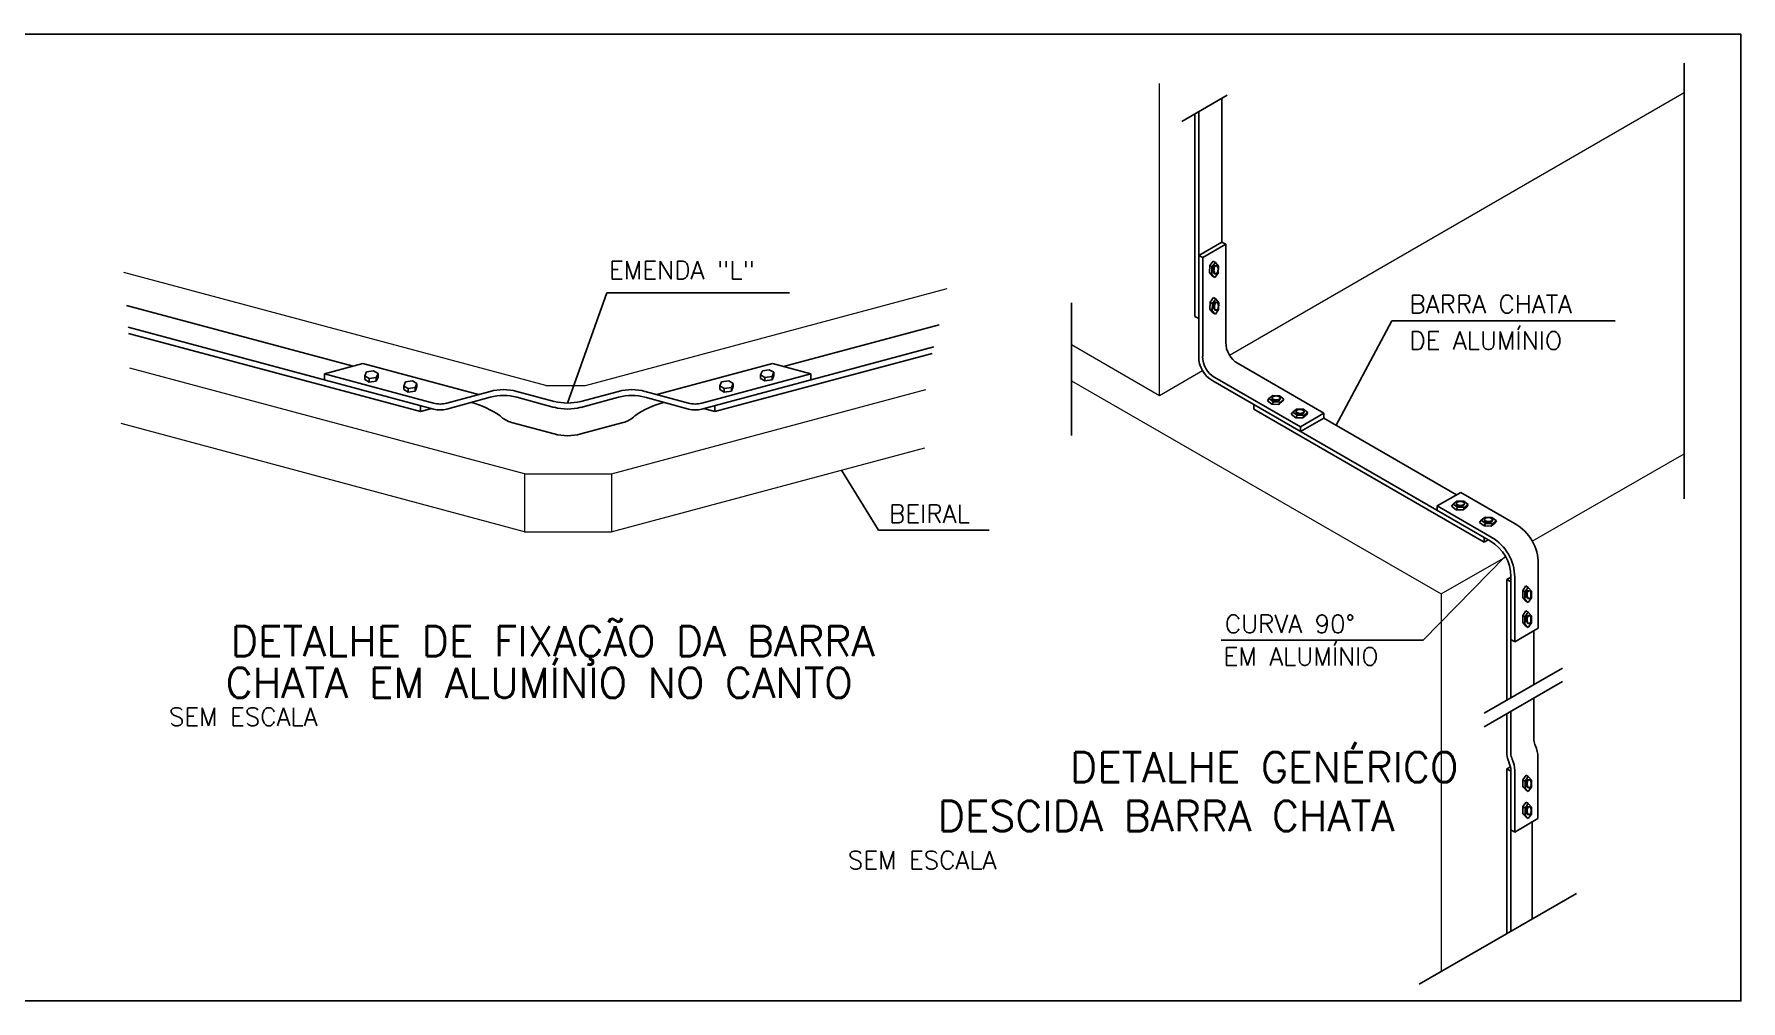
# Model space of a CAD drawing. Extents: x 0 to 11638, y -6007 to 0.
# Drawn here: x 11609.14 to 11619.76, y -5599.98 to -5593.95 of the extents above; entities that cross this region are included whole.
import ezdxf
from ezdxf.enums import TextEntityAlignment as Align

# ---------------------------------------------------------------- set-up
doc = ezdxf.new("R2010")
doc.units = 0
doc.linetypes.add('CONTINUO', pattern=[0])
doc.layers.add('ARQ - Alvenaria Média-Baixa', color=252, linetype='CONTINUOUS', lineweight=20)
for name, color, linetype in [('ELE-BARRA CHATA ALUMÍNIO', 140, 'CONTINUOUS'), ('ELE-FIAÇÃO1', 7, 'CONTINUOUS'), ('ELE-LINHA FINA', 9, 'CONTINUOUS'), ('ELE-TEXTOS', 7, 'CONTINUOUS')]:
    doc.layers.add(name, color=color, linetype=linetype)
doc.styles.add('ROMANS', font='romans.shx', dxfattribs={"height": 0.3})

msp = doc.modelspace()

# ---------------------------------------------------------------- linework, layer by layer
at = {"layer": 'ARQ - Alvenaria Média-Baixa'}
for p, q in [((11616.145, -5596.205), (11616.145, -5594.263)), ((11616.579, -5595.954), (11619.411, -5594.319)), ((11612.323, -5596.144), (11609.695, -5595.44)), ((11612.323, -5596.144), (11609.695, -5595.44)), ((11612.569, -5596.144), (11614.821, -5595.54)), ((11612.569, -5596.144), (11614.821, -5595.54)), ((11615.597, -5595.889), (11616.145, -5596.205)), ((11612.189, -5596.694), (11609.732, -5596.035)), ((11615.597, -5596.114), (11617.898, -5597.442)), ((11616.145, -5596.205), (11616.412, -5596.051)), ((11612.323, -5596.144), (11612.569, -5596.144)), ((11612.323, -5596.144), (11612.569, -5596.144)), ((11612.732, -5596.694), (11614.689, -5596.169)), ((11612.189, -5597.054), (11609.677, -5596.381)), ((11612.73, -5597.054), (11614.682, -5596.531)), ((11618.466, -5597.114), (11619.411, -5596.569)), ((11612.189, -5596.694), (11612.189, -5597.054)), ((11612.189, -5596.694), (11612.732, -5596.694)), ((11612.732, -5596.694), (11612.732, -5597.054)), ((11612.189, -5597.054), (11612.732, -5597.054)), ((11617.898, -5597.442), (11618.3, -5597.21)), ((11617.898, -5597.442), (11617.898, -5599.795))]:
    msp.add_line(p, q, dxfattribs=at)
at = {"layer": 'ELE-BARRA CHATA ALUMÍNIO'}
for p, q in [((11616.388, -5595.962), (11616.388, -5594.438)), ((11616.533, -5595.25), (11616.533, -5594.354)), ((11616.364, -5595.713), (11616.364, -5594.452)), ((11616.388, -5595.333), (11616.533, -5595.25)), ((11616.413, -5595.347), (11616.557, -5595.264)), ((11616.533, -5595.25), (11616.557, -5595.264)), ((11616.557, -5595.875), (11616.557, -5595.264)), ((11616.388, -5595.333), (11616.413, -5595.347)), ((11616.413, -5595.962), (11616.413, -5595.347)), ((11616.478, -5595.368), (11616.457, -5595.397)), ((11616.492, -5595.377), (11616.471, -5595.405)), ((11616.478, -5595.368), (11616.492, -5595.377)), ((11616.492, -5595.377), (11616.511, -5595.401)), ((11616.457, -5595.397), (11616.456, -5595.44)), ((11616.475, -5595.463), (11616.456, -5595.44)), ((11616.456, -5595.44), (11616.47, -5595.449)), ((11616.457, -5595.397), (11616.471, -5595.405)), ((11616.471, -5595.405), (11616.47, -5595.449)), ((11616.489, -5595.471), (11616.47, -5595.449)), ((11616.475, -5595.463), (11616.489, -5595.471)), ((11616.489, -5595.471), (11616.51, -5595.444)), ((11616.511, -5595.401), (11616.51, -5595.444)), ((11616.481, -5595.596), (11616.46, -5595.624)), ((11616.495, -5595.604), (11616.474, -5595.633)), ((11616.481, -5595.596), (11616.495, -5595.604)), ((11616.495, -5595.604), (11616.514, -5595.629)), ((11611.122, -5596.023), (11609.711, -5595.645)), ((11611.122, -5596.023), (11609.711, -5595.645)), ((11616.364, -5595.713), (11616.388, -5595.727)), ((11616.46, -5595.624), (11616.458, -5595.668)), ((11616.477, -5595.69), (11616.458, -5595.668)), ((11616.458, -5595.668), (11616.473, -5595.676)), ((11616.46, -5595.624), (11616.474, -5595.633)), ((11616.474, -5595.633), (11616.473, -5595.676)), ((11616.492, -5595.699), (11616.473, -5595.676)), ((11616.477, -5595.69), (11616.492, -5595.699)), ((11616.492, -5595.699), (11616.512, -5595.671)), ((11616.514, -5595.629), (11616.512, -5595.671)), ((11611.622, -5596.29), (11609.721, -5595.78)), ((11611.622, -5596.29), (11609.721, -5595.78)), ((11611.541, -5596.306), (11609.724, -5595.819)), ((11611.541, -5596.306), (11609.724, -5595.819)), ((11613.802, -5596.025), (11614.771, -5595.766)), ((11613.802, -5596.025), (11614.771, -5595.766)), ((11613.294, -5596.29), (11614.738, -5595.903)), ((11613.294, -5596.29), (11614.738, -5595.903)), ((11610.944, -5596.071), (11611.183, -5596.007)), ((11610.944, -5596.071), (11611.183, -5596.007)), ((11611.903, -5596.2), (11611.183, -5596.007)), ((11611.903, -5596.2), (11611.183, -5596.007)), ((11613.013, -5596.2), (11613.733, -5596.007)), ((11613.013, -5596.2), (11613.733, -5596.007)), ((11613.375, -5596.306), (11614.729, -5595.944)), ((11613.375, -5596.306), (11614.729, -5595.944)), ((11613.972, -5596.071), (11613.733, -5596.007)), ((11613.972, -5596.071), (11613.733, -5596.007)), ((11617.168, -5596.316), (11616.633, -5596.007)), ((11611.622, -5596.253), (11610.944, -5596.071)), ((11610.944, -5596.071), (11610.944, -5596.108)), ((11611.622, -5596.253), (11610.944, -5596.071)), ((11610.944, -5596.071), (11610.944, -5596.108)), ((11611.206, -5596.059), (11611.194, -5596.084)), ((11611.206, -5596.059), (11611.194, -5596.084)), ((11611.206, -5596.059), (11611.194, -5596.084)), ((11611.206, -5596.059), (11611.194, -5596.084)), ((11611.194, -5596.084), (11611.194, -5596.107)), ((11611.222, -5596.1), (11611.194, -5596.084)), ((11611.194, -5596.084), (11611.194, -5596.107)), ((11611.222, -5596.1), (11611.194, -5596.084)), ((11611.194, -5596.084), (11611.194, -5596.107)), ((11611.222, -5596.1), (11611.194, -5596.084)), ((11611.194, -5596.084), (11611.194, -5596.107)), ((11611.222, -5596.1), (11611.194, -5596.084)), ((11611.222, -5596.123), (11611.194, -5596.107)), ((11611.222, -5596.123), (11611.194, -5596.107)), ((11611.222, -5596.123), (11611.194, -5596.107)), ((11611.222, -5596.123), (11611.194, -5596.107)), ((11611.206, -5596.059), (11611.249, -5596.053)), ((11611.206, -5596.059), (11611.249, -5596.053)), ((11611.206, -5596.059), (11611.249, -5596.053)), ((11611.206, -5596.059), (11611.249, -5596.053)), ((11611.222, -5596.1), (11611.266, -5596.094)), ((11611.222, -5596.1), (11611.266, -5596.094)), ((11611.222, -5596.1), (11611.266, -5596.094)), ((11611.222, -5596.1), (11611.266, -5596.094)), ((11611.222, -5596.1), (11611.222, -5596.123)), ((11611.222, -5596.1), (11611.222, -5596.123)), ((11611.222, -5596.1), (11611.222, -5596.123)), ((11611.222, -5596.1), (11611.222, -5596.123)), ((11611.222, -5596.123), (11611.266, -5596.116)), ((11611.222, -5596.123), (11611.266, -5596.116)), ((11611.222, -5596.123), (11611.266, -5596.116)), ((11611.222, -5596.123), (11611.266, -5596.116)), ((11611.277, -5596.069), (11611.249, -5596.053)), ((11611.277, -5596.069), (11611.249, -5596.053)), ((11611.277, -5596.069), (11611.249, -5596.053)), ((11611.277, -5596.069), (11611.249, -5596.053)), ((11611.266, -5596.094), (11611.277, -5596.069)), ((11611.266, -5596.094), (11611.277, -5596.069)), ((11611.266, -5596.094), (11611.277, -5596.069)), ((11611.266, -5596.094), (11611.277, -5596.069)), ((11611.266, -5596.116), (11611.277, -5596.089)), ((11611.266, -5596.116), (11611.277, -5596.089)), ((11611.266, -5596.116), (11611.277, -5596.089)), ((11611.266, -5596.116), (11611.277, -5596.089)), ((11611.266, -5596.116), (11611.266, -5596.094)), ((11611.266, -5596.116), (11611.266, -5596.094)), ((11611.266, -5596.116), (11611.266, -5596.094)), ((11611.266, -5596.116), (11611.266, -5596.094)), ((11611.277, -5596.069), (11611.277, -5596.089)), ((11611.277, -5596.069), (11611.277, -5596.089)), ((11611.277, -5596.069), (11611.277, -5596.089)), ((11611.277, -5596.069), (11611.277, -5596.089)), ((11611.449, -5596.121), (11611.437, -5596.147)), ((11611.449, -5596.121), (11611.437, -5596.147)), ((11611.449, -5596.121), (11611.437, -5596.147)), ((11611.449, -5596.121), (11611.437, -5596.147)), ((11611.449, -5596.121), (11611.492, -5596.115)), ((11611.449, -5596.121), (11611.492, -5596.115)), ((11611.449, -5596.121), (11611.492, -5596.115)), ((11611.449, -5596.121), (11611.492, -5596.115)), ((11611.519, -5596.131), (11611.492, -5596.115)), ((11611.519, -5596.131), (11611.492, -5596.115)), ((11611.519, -5596.131), (11611.492, -5596.115)), ((11611.519, -5596.131), (11611.492, -5596.115)), ((11611.509, -5596.156), (11611.519, -5596.131)), ((11611.509, -5596.156), (11611.519, -5596.131)), ((11611.509, -5596.156), (11611.519, -5596.131)), ((11611.509, -5596.156), (11611.519, -5596.131)), ((11611.519, -5596.131), (11611.519, -5596.151)), ((11611.519, -5596.131), (11611.519, -5596.151)), ((11611.519, -5596.131), (11611.519, -5596.151)), ((11611.519, -5596.131), (11611.519, -5596.151)), ((11613.294, -5596.253), (11613.972, -5596.071)), ((11613.294, -5596.253), (11613.972, -5596.071)), ((11613.417, -5596.12), (11613.406, -5596.146)), ((11613.417, -5596.12), (11613.406, -5596.146)), ((11613.417, -5596.12), (11613.406, -5596.146)), ((11613.417, -5596.12), (11613.406, -5596.146)), ((11613.417, -5596.12), (11613.461, -5596.114)), ((11613.417, -5596.12), (11613.461, -5596.114)), ((11613.417, -5596.12), (11613.461, -5596.114)), ((11613.417, -5596.12), (11613.461, -5596.114)), ((11613.488, -5596.13), (11613.461, -5596.114)), ((11613.488, -5596.13), (11613.461, -5596.114)), ((11613.488, -5596.13), (11613.461, -5596.114)), ((11613.488, -5596.13), (11613.461, -5596.114)), ((11613.478, -5596.155), (11613.488, -5596.13)), ((11613.478, -5596.155), (11613.488, -5596.13)), ((11613.478, -5596.155), (11613.488, -5596.13)), ((11613.478, -5596.155), (11613.488, -5596.13)), ((11613.488, -5596.13), (11613.488, -5596.15)), ((11613.488, -5596.13), (11613.488, -5596.15)), ((11613.488, -5596.13), (11613.488, -5596.15)), ((11613.488, -5596.13), (11613.488, -5596.15)), ((11613.671, -5596.052), (11613.659, -5596.077)), ((11613.671, -5596.052), (11613.659, -5596.077)), ((11613.671, -5596.052), (11613.659, -5596.077)), ((11613.671, -5596.052), (11613.659, -5596.077)), ((11613.659, -5596.077), (11613.659, -5596.099)), ((11613.687, -5596.093), (11613.659, -5596.077)), ((11613.659, -5596.077), (11613.659, -5596.099)), ((11613.687, -5596.093), (11613.659, -5596.077)), ((11613.659, -5596.077), (11613.659, -5596.099)), ((11613.687, -5596.093), (11613.659, -5596.077)), ((11613.659, -5596.077), (11613.659, -5596.099)), ((11613.687, -5596.093), (11613.659, -5596.077)), ((11613.687, -5596.115), (11613.659, -5596.099)), ((11613.687, -5596.115), (11613.659, -5596.099)), ((11613.687, -5596.115), (11613.659, -5596.099)), ((11613.687, -5596.115), (11613.659, -5596.099)), ((11613.671, -5596.052), (11613.714, -5596.046)), ((11613.671, -5596.052), (11613.714, -5596.046)), ((11613.671, -5596.052), (11613.714, -5596.046)), ((11613.671, -5596.052), (11613.714, -5596.046)), ((11613.687, -5596.093), (11613.732, -5596.087)), ((11613.687, -5596.093), (11613.732, -5596.087)), ((11613.687, -5596.093), (11613.732, -5596.087)), ((11613.687, -5596.093), (11613.732, -5596.087)), ((11613.687, -5596.093), (11613.687, -5596.115)), ((11613.687, -5596.093), (11613.687, -5596.115)), ((11613.687, -5596.093), (11613.687, -5596.115)), ((11613.687, -5596.093), (11613.687, -5596.115)), ((11613.687, -5596.115), (11613.732, -5596.109)), ((11613.687, -5596.115), (11613.732, -5596.109)), ((11613.687, -5596.115), (11613.732, -5596.109)), ((11613.687, -5596.115), (11613.732, -5596.109)), ((11613.742, -5596.061), (11613.714, -5596.046)), ((11613.742, -5596.061), (11613.714, -5596.046)), ((11613.742, -5596.061), (11613.714, -5596.046)), ((11613.742, -5596.061), (11613.714, -5596.046)), ((11613.732, -5596.087), (11613.742, -5596.061)), ((11613.732, -5596.087), (11613.742, -5596.061)), ((11613.732, -5596.087), (11613.742, -5596.061)), ((11613.732, -5596.087), (11613.742, -5596.061)), ((11613.732, -5596.109), (11613.742, -5596.081)), ((11613.732, -5596.109), (11613.742, -5596.081)), ((11613.732, -5596.109), (11613.742, -5596.081)), ((11613.732, -5596.109), (11613.742, -5596.081)), ((11613.732, -5596.109), (11613.732, -5596.087)), ((11613.732, -5596.109), (11613.732, -5596.087)), ((11613.732, -5596.109), (11613.732, -5596.087)), ((11613.732, -5596.109), (11613.732, -5596.087)), ((11613.742, -5596.061), (11613.742, -5596.081)), ((11613.742, -5596.061), (11613.742, -5596.081)), ((11613.742, -5596.061), (11613.742, -5596.081)), ((11613.742, -5596.061), (11613.742, -5596.081)), ((11613.972, -5596.071), (11613.972, -5596.108)), ((11613.972, -5596.071), (11613.972, -5596.108)), ((11618.166, -5597.091), (11616.477, -5596.115)), ((11616.489, -5596.094), (11617.022, -5596.4)), ((11611.437, -5596.147), (11611.437, -5596.169)), ((11611.465, -5596.163), (11611.437, -5596.147)), ((11611.437, -5596.147), (11611.437, -5596.169)), ((11611.465, -5596.163), (11611.437, -5596.147)), ((11611.437, -5596.147), (11611.437, -5596.169)), ((11611.465, -5596.163), (11611.437, -5596.147)), ((11611.437, -5596.147), (11611.437, -5596.169)), ((11611.465, -5596.163), (11611.437, -5596.147)), ((11611.465, -5596.185), (11611.437, -5596.169)), ((11611.465, -5596.185), (11611.437, -5596.169)), ((11611.465, -5596.185), (11611.437, -5596.169)), ((11611.465, -5596.185), (11611.437, -5596.169)), ((11611.465, -5596.163), (11611.509, -5596.156)), ((11611.465, -5596.163), (11611.509, -5596.156)), ((11611.465, -5596.163), (11611.509, -5596.156)), ((11611.465, -5596.163), (11611.509, -5596.156)), ((11611.465, -5596.163), (11611.465, -5596.185)), ((11611.465, -5596.163), (11611.465, -5596.185)), ((11611.465, -5596.163), (11611.465, -5596.185)), ((11611.465, -5596.163), (11611.465, -5596.185)), ((11611.465, -5596.185), (11611.509, -5596.179)), ((11611.465, -5596.185), (11611.509, -5596.179)), ((11611.465, -5596.185), (11611.509, -5596.179)), ((11611.465, -5596.185), (11611.509, -5596.179)), ((11611.509, -5596.179), (11611.519, -5596.151)), ((11611.509, -5596.179), (11611.519, -5596.151)), ((11611.509, -5596.179), (11611.519, -5596.151)), ((11611.509, -5596.179), (11611.519, -5596.151)), ((11611.509, -5596.179), (11611.509, -5596.156)), ((11611.509, -5596.179), (11611.509, -5596.156)), ((11611.509, -5596.179), (11611.509, -5596.156)), ((11611.509, -5596.179), (11611.509, -5596.156)), ((11611.705, -5596.253), (11611.976, -5596.18)), ((11611.705, -5596.253), (11611.976, -5596.18)), ((11611.705, -5596.29), (11611.976, -5596.217)), ((11611.705, -5596.29), (11611.976, -5596.217)), ((11612.375, -5596.243), (11612.142, -5596.18)), ((11612.375, -5596.243), (11612.142, -5596.18)), ((11612.375, -5596.28), (11612.142, -5596.217)), ((11612.375, -5596.28), (11612.142, -5596.217)), ((11612.541, -5596.243), (11612.774, -5596.18)), ((11612.541, -5596.243), (11612.774, -5596.18)), ((11612.541, -5596.28), (11612.774, -5596.217)), ((11612.541, -5596.28), (11612.774, -5596.217)), ((11613.211, -5596.253), (11612.94, -5596.18)), ((11613.211, -5596.253), (11612.94, -5596.18)), ((11613.211, -5596.29), (11612.94, -5596.217)), ((11613.211, -5596.29), (11612.94, -5596.217)), ((11613.406, -5596.146), (11613.406, -5596.168)), ((11613.433, -5596.162), (11613.406, -5596.146)), ((11613.406, -5596.146), (11613.406, -5596.168)), ((11613.433, -5596.162), (11613.406, -5596.146)), ((11613.406, -5596.146), (11613.406, -5596.168)), ((11613.433, -5596.162), (11613.406, -5596.146)), ((11613.406, -5596.146), (11613.406, -5596.168)), ((11613.433, -5596.162), (11613.406, -5596.146)), ((11613.433, -5596.184), (11613.406, -5596.168)), ((11613.433, -5596.184), (11613.406, -5596.168)), ((11613.433, -5596.184), (11613.406, -5596.168)), ((11613.433, -5596.184), (11613.406, -5596.168)), ((11613.433, -5596.162), (11613.478, -5596.155)), ((11613.433, -5596.162), (11613.478, -5596.155)), ((11613.433, -5596.162), (11613.478, -5596.155)), ((11613.433, -5596.162), (11613.478, -5596.155)), ((11613.433, -5596.162), (11613.433, -5596.184)), ((11613.433, -5596.162), (11613.433, -5596.184)), ((11613.433, -5596.162), (11613.433, -5596.184)), ((11613.433, -5596.162), (11613.433, -5596.184)), ((11613.433, -5596.184), (11613.478, -5596.178)), ((11613.433, -5596.184), (11613.478, -5596.178)), ((11613.433, -5596.184), (11613.478, -5596.178)), ((11613.433, -5596.184), (11613.478, -5596.178)), ((11613.478, -5596.178), (11613.488, -5596.15)), ((11613.478, -5596.178), (11613.488, -5596.15)), ((11613.478, -5596.178), (11613.488, -5596.15)), ((11613.478, -5596.178), (11613.488, -5596.15)), ((11613.478, -5596.178), (11613.478, -5596.155)), ((11613.478, -5596.178), (11613.478, -5596.155)), ((11613.478, -5596.178), (11613.478, -5596.155)), ((11613.478, -5596.178), (11613.478, -5596.155)), ((11616.816, -5596.239), (11616.825, -5596.225)), ((11616.816, -5596.239), (11616.844, -5596.26)), ((11616.825, -5596.225), (11616.849, -5596.206)), ((11616.825, -5596.225), (11616.853, -5596.246)), ((11616.849, -5596.206), (11616.892, -5596.207)), ((11616.911, -5596.242), (11616.888, -5596.261)), ((11616.919, -5596.228), (11616.892, -5596.207)), ((11616.919, -5596.228), (11616.897, -5596.247)), ((11616.911, -5596.242), (11616.919, -5596.228)), ((11611.541, -5596.268), (11611.541, -5596.306)), ((11611.541, -5596.268), (11611.541, -5596.306)), ((11611.541, -5596.306), (11611.613, -5596.287)), ((11611.541, -5596.306), (11611.613, -5596.287)), ((11613.375, -5596.306), (11613.304, -5596.287)), ((11613.375, -5596.306), (11613.304, -5596.287)), ((11613.375, -5596.268), (11613.375, -5596.306)), ((11613.375, -5596.268), (11613.375, -5596.306)), ((11616.732, -5596.291), (11616.732, -5596.263)), ((11618.166, -5597.119), (11616.732, -5596.291)), ((11616.844, -5596.26), (11616.853, -5596.246)), ((11616.844, -5596.26), (11616.888, -5596.261)), ((11616.853, -5596.246), (11616.897, -5596.247)), ((11616.888, -5596.261), (11616.897, -5596.247)), ((11616.965, -5596.323), (11616.974, -5596.309)), ((11616.965, -5596.323), (11616.993, -5596.344)), ((11616.974, -5596.309), (11616.998, -5596.29)), ((11616.974, -5596.309), (11617.002, -5596.329)), ((11616.993, -5596.344), (11617.002, -5596.329)), ((11616.993, -5596.344), (11617.037, -5596.345)), ((11616.998, -5596.29), (11617.041, -5596.291)), ((11617.002, -5596.329), (11617.046, -5596.331)), ((11617.022, -5596.4), (11617.168, -5596.316)), ((11617.022, -5596.43), (11617.168, -5596.347)), ((11617.059, -5596.326), (11617.037, -5596.345)), ((11617.037, -5596.345), (11617.046, -5596.331)), ((11617.068, -5596.312), (11617.041, -5596.291)), ((11617.068, -5596.312), (11617.046, -5596.331)), ((11617.059, -5596.326), (11617.068, -5596.312)), ((11617.168, -5596.347), (11617.168, -5596.316)), ((11617.994, -5596.825), (11617.168, -5596.347)), ((11612.375, -5596.445), (11612.108, -5596.373)), ((11612.375, -5596.445), (11612.108, -5596.373)), ((11612.541, -5596.445), (11612.804, -5596.374)), ((11612.541, -5596.445), (11612.804, -5596.374)), ((11617.022, -5596.43), (11617.022, -5596.4)), ((11617.874, -5596.894), (11618.02, -5596.81)), ((11617.963, -5596.896), (11617.972, -5596.882)), ((11617.972, -5596.882), (11617.996, -5596.863)), ((11617.972, -5596.882), (11618, -5596.902)), ((11617.996, -5596.863), (11618.039, -5596.864)), ((11618.02, -5596.81), (11618.359, -5597.005)), ((11618.066, -5596.885), (11618.039, -5596.864)), ((11618.213, -5597.09), (11617.874, -5596.894)), ((11617.874, -5596.922), (11617.874, -5596.894)), ((11617.963, -5596.896), (11617.991, -5596.917)), ((11617.991, -5596.917), (11618, -5596.902)), ((11617.991, -5596.917), (11618.035, -5596.918)), ((11618, -5596.902), (11618.044, -5596.904)), ((11618.058, -5596.899), (11618.035, -5596.918)), ((11618.035, -5596.918), (11618.044, -5596.904)), ((11618.066, -5596.885), (11618.044, -5596.904)), ((11618.058, -5596.899), (11618.066, -5596.885)), ((11618.138, -5596.997), (11618.147, -5596.983)), ((11618.147, -5596.983), (11618.172, -5596.964)), ((11618.147, -5596.983), (11618.175, -5597.003)), ((11618.172, -5596.964), (11618.214, -5596.965)), ((11618.242, -5596.986), (11618.214, -5596.965)), ((11618.242, -5596.986), (11618.219, -5597.005)), ((11618.233, -5597), (11618.242, -5596.986)), ((11618.138, -5596.997), (11618.167, -5597.018)), ((11618.166, -5597.091), (11618.205, -5597.113)), ((11618.166, -5597.119), (11618.166, -5597.091)), ((11618.167, -5597.018), (11618.175, -5597.003)), ((11618.167, -5597.018), (11618.21, -5597.019)), ((11618.175, -5597.003), (11618.219, -5597.005)), ((11618.233, -5597), (11618.21, -5597.019)), ((11618.21, -5597.019), (11618.219, -5597.005)), ((11618.166, -5597.119), (11618.191, -5597.105)), ((11618.503, -5597.656), (11618.503, -5597.254)), ((11618.308, -5597.352), (11618.332, -5597.338)), ((11618.308, -5597.352), (11618.332, -5597.366)), ((11618.308, -5597.352), (11618.308, -5598.104)), ((11618.332, -5597.445), (11618.332, -5597.333)), ((11618.356, -5597.741), (11618.356, -5597.338)), ((11618.426, -5597.392), (11618.406, -5597.421)), ((11618.44, -5597.401), (11618.42, -5597.429)), ((11618.426, -5597.392), (11618.44, -5597.401)), ((11618.44, -5597.401), (11618.46, -5597.424)), ((11618.332, -5597.445), (11618.332, -5598.09)), ((11618.406, -5597.421), (11618.42, -5597.429)), ((11618.406, -5597.421), (11618.406, -5597.465)), ((11618.426, -5597.487), (11618.406, -5597.465)), ((11618.406, -5597.465), (11618.42, -5597.473)), ((11618.42, -5597.429), (11618.42, -5597.473)), ((11618.44, -5597.495), (11618.42, -5597.473)), ((11618.426, -5597.487), (11618.44, -5597.495)), ((11618.44, -5597.495), (11618.46, -5597.467)), ((11618.46, -5597.424), (11618.46, -5597.467)), ((11618.426, -5597.547), (11618.406, -5597.576)), ((11618.406, -5597.576), (11618.406, -5597.62)), ((11618.406, -5597.576), (11618.42, -5597.585)), ((11618.406, -5597.62), (11618.42, -5597.628)), ((11618.426, -5597.642), (11618.406, -5597.62)), ((11618.44, -5597.556), (11618.42, -5597.585)), ((11618.42, -5597.585), (11618.42, -5597.628)), ((11618.426, -5597.547), (11618.44, -5597.556)), ((11618.44, -5597.556), (11618.46, -5597.579)), ((11618.44, -5597.65), (11618.46, -5597.622)), ((11618.46, -5597.579), (11618.46, -5597.622)), ((11618.332, -5597.726), (11618.356, -5597.741)), ((11618.356, -5597.741), (11618.503, -5597.656)), ((11618.44, -5597.65), (11618.42, -5597.628)), ((11618.426, -5597.642), (11618.44, -5597.65)), ((11618.476, -5597.671), (11618.476, -5598.006)), ((11618.476, -5598.091), (11618.476, -5598.354)), ((11618.308, -5598.188), (11618.308, -5598.442)), ((11618.332, -5598.174), (11618.332, -5598.437)), ((11618.332, -5598.437), (11618.332, -5598.433)), ((11618.501, -5598.458), (11618.501, -5598.841)), ((11618.308, -5598.531), (11618.329, -5598.519)), ((11618.308, -5598.531), (11618.332, -5598.545)), ((11618.308, -5598.531), (11618.308, -5599.558)), ((11618.332, -5598.545), (11618.332, -5599.544)), ((11618.356, -5598.925), (11618.356, -5598.541)), ((11618.427, -5598.571), (11618.407, -5598.6)), ((11618.441, -5598.579), (11618.422, -5598.608)), ((11618.427, -5598.571), (11618.441, -5598.579)), ((11618.441, -5598.579), (11618.461, -5598.602)), ((11618.407, -5598.6), (11618.407, -5598.643)), ((11618.407, -5598.6), (11618.422, -5598.608)), ((11618.427, -5598.665), (11618.407, -5598.643)), ((11618.407, -5598.643), (11618.422, -5598.652)), ((11618.422, -5598.608), (11618.422, -5598.652)), ((11618.441, -5598.673), (11618.422, -5598.652)), ((11618.427, -5598.665), (11618.441, -5598.673)), ((11618.441, -5598.673), (11618.461, -5598.645)), ((11618.461, -5598.602), (11618.461, -5598.645)), ((11618.427, -5598.738), (11618.407, -5598.767)), ((11618.407, -5598.767), (11618.422, -5598.776)), ((11618.407, -5598.767), (11618.407, -5598.811)), ((11618.441, -5598.747), (11618.422, -5598.776)), ((11618.422, -5598.776), (11618.422, -5598.819)), ((11618.427, -5598.738), (11618.441, -5598.747)), ((11618.441, -5598.747), (11618.461, -5598.77)), ((11618.461, -5598.77), (11618.461, -5598.813)), ((11618.356, -5598.925), (11618.501, -5598.841)), ((11618.407, -5598.811), (11618.422, -5598.819)), ((11618.427, -5598.833), (11618.407, -5598.811)), ((11618.441, -5598.841), (11618.422, -5598.819)), ((11618.427, -5598.833), (11618.441, -5598.841)), ((11618.441, -5598.841), (11618.461, -5598.813)), ((11618.466, -5598.862), (11618.466, -5599.467)), ((11618.332, -5598.911), (11618.356, -5598.925))]:
    msp.add_line(p, q, dxfattribs=at)
for centre, radius, start, end in [((11616.527, -5595.424), 0.0497, 166.3532, 178.0252), ((11616.527, -5595.424), 0.0497, 178.0252, 189.6971), ((11616.509, -5595.427), 0.0308, 189.6971, 204.5319), ((11616.509, -5595.419), 0.0308, 151.5185, 166.3532), ((11616.529, -5595.424), 0.0497, 166.3532, 178.0252), ((11616.529, -5595.424), 0.0497, 178.0252, 189.6971), ((11616.511, -5595.427), 0.0308, 189.6971, 204.5319), ((11616.511, -5595.419), 0.0308, 151.5185, 166.3532), ((11616.497, -5595.432), 0.0178, 204.5319, 228.3142), ((11616.497, -5595.413), 0.0178, 127.7362, 151.5185), ((11616.531, -5595.424), 0.0497, 166.3532, 178.0252), ((11616.531, -5595.424), 0.0497, 178.0252, 189.6971), ((11616.513, -5595.427), 0.0308, 189.6971, 204.5319), ((11616.513, -5595.42), 0.0308, 151.5185, 166.3532), ((11616.533, -5595.424), 0.0497, 178.0252, 189.6971), ((11616.499, -5595.432), 0.0178, 204.5319, 228.3142), ((11616.499, -5595.413), 0.0178, 127.7362, 151.5185), ((11616.533, -5595.424), 0.0497, 166.3532, 178.0252), ((11616.515, -5595.427), 0.0308, 189.6971, 204.5319), ((11616.515, -5595.42), 0.0308, 151.5185, 166.3532), ((11616.501, -5595.433), 0.0178, 204.5319, 228.3142), ((11616.489, -5595.441), 0.00656, 228.3142, 268.0252), ((11616.502, -5595.413), 0.0178, 127.7362, 151.5185), ((11616.491, -5595.404), 0.00656, 88.0252, 127.7362), ((11616.503, -5595.433), 0.0178, 204.5319, 228.3142), ((11616.491, -5595.441), 0.00656, 228.3142, 268.0252), ((11616.493, -5595.404), 0.00656, 88.0252, 127.7362), ((11616.503, -5595.413), 0.0178, 127.7362, 151.5185), ((11616.493, -5595.441), 0.00656, 228.3142, 268.0252), ((11616.489, -5595.441), 0.00656, 268.0252, 292.704), ((11616.491, -5595.404), 0.00656, 58.768, 88.0252), ((11616.495, -5595.404), 0.00656, 88.0252, 127.7362), ((11616.495, -5595.441), 0.00656, 228.3142, 268.0252), ((11616.491, -5595.441), 0.00656, 268.0252, 282.6392), ((11616.493, -5595.404), 0.00656, 66.6824, 88.0252), ((11616.497, -5595.405), 0.00656, 88.0252, 127.7362), ((11616.493, -5595.441), 0.00656, 268.0252, 276.3627), ((11616.495, -5595.404), 0.00656, 79.6876, 88.0252), ((11616.495, -5595.441), 0.00656, 268.0252, 307.7362), ((11616.497, -5595.405), 0.00656, 48.3142, 88.0252), ((11616.488, -5595.432), 0.0178, 307.7362, 331.5185), ((11616.489, -5595.413), 0.0178, 24.5319, 48.3142), ((11616.477, -5595.426), 0.0308, 331.5185, 346.3532), ((11616.477, -5595.418), 0.0308, 9.6971, 24.5319), ((11616.459, -5595.422), 0.0497, 346.3532, 358.0252), ((11616.459, -5595.422), 0.0497, 358.0252, 9.6971), ((11616.53, -5595.651), 0.0497, 166.3532, 178.0252), ((11616.53, -5595.651), 0.0497, 178.0252, 189.6971), ((11616.511, -5595.654), 0.0308, 189.6971, 204.5319), ((11616.512, -5595.647), 0.0308, 151.5185, 166.3532), ((11616.532, -5595.651), 0.0497, 166.3532, 178.0252), ((11616.532, -5595.651), 0.0497, 178.0252, 189.6971), ((11616.513, -5595.654), 0.0308, 189.6971, 204.5319), ((11616.5, -5595.66), 0.0178, 204.5319, 228.3142), ((11616.514, -5595.647), 0.0308, 151.5185, 166.3532), ((11616.534, -5595.651), 0.0497, 166.3532, 178.0252), ((11616.534, -5595.651), 0.0497, 178.0252, 189.6971), ((11616.5, -5595.64), 0.0178, 127.7362, 151.5185), ((11616.515, -5595.655), 0.0308, 189.6971, 204.5319), ((11616.501, -5595.66), 0.0178, 204.5319, 228.3142), ((11616.502, -5595.64), 0.0178, 127.7362, 151.5185), ((11616.516, -5595.647), 0.0308, 151.5185, 166.3532), ((11616.536, -5595.651), 0.0497, 166.3532, 178.0252), ((11616.536, -5595.651), 0.0497, 178.0252, 189.6971), ((11616.517, -5595.655), 0.0308, 189.6971, 204.5319), ((11616.504, -5595.66), 0.0178, 204.5319, 228.3142), ((11616.518, -5595.647), 0.0308, 151.5185, 166.3532), ((11616.492, -5595.668), 0.00656, 228.3142, 268.0252), ((11616.493, -5595.631), 0.00656, 88.0252, 127.7362), ((11616.504, -5595.641), 0.0178, 127.7362, 151.5185), ((11616.505, -5595.66), 0.0178, 204.5319, 228.3142), ((11616.506, -5595.641), 0.0178, 127.7362, 151.5185), ((11616.494, -5595.668), 0.00656, 228.3142, 268.0252), ((11616.495, -5595.631), 0.00656, 88.0252, 127.7362), ((11616.496, -5595.668), 0.00656, 228.3142, 268.0252), ((11616.492, -5595.668), 0.00656, 268.0252, 292.704), ((11616.497, -5595.632), 0.00656, 88.0252, 127.7362), ((11616.493, -5595.631), 0.00656, 58.768, 88.0252), ((11616.498, -5595.668), 0.00656, 228.3142, 268.0252), ((11616.494, -5595.668), 0.00656, 268.0252, 282.6392), ((11616.495, -5595.631), 0.00656, 66.6824, 88.0252), ((11616.499, -5595.632), 0.00656, 88.0252, 127.7362), ((11616.496, -5595.668), 0.00656, 268.0252, 276.3627), ((11616.497, -5595.632), 0.00656, 79.6876, 88.0252), ((11616.498, -5595.668), 0.00656, 268.0252, 307.7362), ((11616.499, -5595.632), 0.00656, 48.3142, 88.0252), ((11616.491, -5595.659), 0.0178, 307.7362, 331.5185), ((11616.492, -5595.64), 0.0178, 24.5319, 48.3142), ((11616.48, -5595.653), 0.0308, 331.5185, 346.3532), ((11616.48, -5595.646), 0.0308, 9.6971, 24.5319), ((11616.461, -5595.649), 0.0497, 358.0252, 9.6971), ((11616.461, -5595.649), 0.0497, 346.3532, 358.0252), ((11616.709, -5595.875), 0.152, 180, 240), ((11616.565, -5595.962), 0.177, 180, 240), ((11616.564, -5595.962), 0.152, 180, 240.1015), ((11612.059, -5596.488), 0.319, 75, 105), ((11612.059, -5596.488), 0.319, 75, 105), ((11612.059, -5596.525), 0.319, 75, 105), ((11612.059, -5596.525), 0.319, 75, 105), ((11612.458, -5595.934), 0.319, 255, 285), ((11612.458, -5595.934), 0.319, 255, 285), ((11612.857, -5596.488), 0.319, 75, 105), ((11612.857, -5596.488), 0.319, 75, 105), ((11612.857, -5596.525), 0.319, 75, 105), ((11612.857, -5596.525), 0.319, 75, 105), ((11616.852, -5596.224), 0.00656, 156.6824, 178.0252), ((11616.852, -5596.226), 0.00656, 148.768, 178.0252), ((11616.852, -5596.224), 0.00656, 178.0252, 217.7362), ((11616.852, -5596.226), 0.00656, 178.0252, 217.7362), ((11616.852, -5596.22), 0.00656, 138.3142, 178.0252), ((11616.852, -5596.22), 0.00656, 178.0252, 217.7362), ((11616.852, -5596.222), 0.00656, 169.6876, 178.0252), ((11616.852, -5596.222), 0.00656, 178.0252, 217.7362), ((11616.861, -5596.228), 0.0178, 114.5319, 138.3142), ((11616.861, -5596.214), 0.0178, 217.7362, 241.5185), ((11616.861, -5596.215), 0.0178, 217.7362, 241.5185), ((11616.861, -5596.218), 0.0178, 217.7362, 241.5185), ((11616.861, -5596.219), 0.0178, 217.7362, 241.5185), ((11616.867, -5596.206), 0.0308, 241.5185, 256.3532), ((11616.867, -5596.208), 0.0308, 241.5185, 256.3532), ((11616.866, -5596.24), 0.0308, 99.6971, 114.5319), ((11616.867, -5596.202), 0.0308, 241.5185, 256.3532), ((11616.867, -5596.204), 0.0308, 241.5185, 256.3532), ((11616.872, -5596.184), 0.0497, 256.3532, 268.0252), ((11616.872, -5596.186), 0.0497, 256.3532, 268.0252), ((11616.872, -5596.188), 0.0497, 256.3532, 268.0252), ((11616.871, -5596.19), 0.0497, 256.3532, 268.0252), ((11616.869, -5596.258), 0.0497, 88.0252, 99.6971), ((11616.872, -5596.184), 0.0497, 268.0252, 279.6971), ((11616.872, -5596.186), 0.0497, 268.0252, 279.6971), ((11616.872, -5596.188), 0.0497, 268.0252, 279.6971), ((11616.871, -5596.19), 0.0497, 268.0252, 279.6971), ((11616.869, -5596.258), 0.0497, 76.3532, 88.0252), ((11616.875, -5596.202), 0.0308, 279.6971, 294.5319), ((11616.875, -5596.204), 0.0308, 279.6971, 294.5319), ((11616.875, -5596.206), 0.0308, 279.6971, 294.5319), ((11616.875, -5596.208), 0.0308, 279.6971, 294.5319), ((11616.874, -5596.24), 0.0308, 61.5185, 76.3532), ((11616.88, -5596.22), 0.0178, 294.5319, 318.3142), ((11616.88, -5596.229), 0.0178, 37.7362, 61.5185), ((11616.88, -5596.214), 0.0178, 294.5319, 318.3142), ((11616.88, -5596.216), 0.0178, 294.5319, 318.3142), ((11616.88, -5596.218), 0.0178, 294.5319, 318.3142), ((11616.889, -5596.226), 0.00656, 318.3142, 358.0252), ((11616.888, -5596.228), 0.00656, 318.3142, 358.0252), ((11616.889, -5596.222), 0.00656, 358.0252, 37.7362), ((11616.889, -5596.222), 0.00656, 318.3142, 358.0252), ((11616.889, -5596.224), 0.00656, 318.3142, 358.0252), ((11616.889, -5596.224), 0.00656, 358.0252, 6.3627), ((11616.889, -5596.226), 0.00656, 358.0252, 12.6392), ((11616.888, -5596.228), 0.00656, 358.0252, 22.704), ((11611.664, -5596.099), 0.16, 255, 285), ((11611.664, -5596.099), 0.16, 255, 285), ((11611.664, -5596.136), 0.16, 255, 285), ((11611.664, -5596.136), 0.16, 255, 285), ((11611.684, -5596.855), 0.631, 55.949, 74.0132), ((11611.684, -5596.855), 0.631, 55.949, 74.0132), ((11612.15, -5596.219), 0.16, 225.0437, 255), ((11612.15, -5596.219), 0.16, 225.0437, 255), ((11612.458, -5595.971), 0.319, 255, 285), ((11612.458, -5595.971), 0.319, 255, 285), ((11612.762, -5596.22), 0.16, 285, 315.3238), ((11612.762, -5596.22), 0.16, 285, 315.3238), ((11613.199, -5596.799), 0.568, 104.3164, 124.7136), ((11613.199, -5596.799), 0.568, 104.3164, 124.7136), ((11613.252, -5596.099), 0.16, 255, 285), ((11613.252, -5596.099), 0.16, 255, 285), ((11613.252, -5596.136), 0.16, 255, 285), ((11613.252, -5596.136), 0.16, 255, 285), ((11617.001, -5596.308), 0.00656, 156.6824, 178.0252), ((11617.001, -5596.31), 0.00656, 148.768, 178.0252), ((11617.001, -5596.308), 0.00656, 178.0252, 217.7362), ((11617.001, -5596.31), 0.00656, 178.0252, 217.7362), ((11617.001, -5596.304), 0.00656, 138.3142, 178.0252), ((11617.001, -5596.304), 0.00656, 178.0252, 217.7362), ((11617.001, -5596.306), 0.00656, 169.6876, 178.0252), ((11617.001, -5596.306), 0.00656, 178.0252, 217.7362), ((11617.01, -5596.312), 0.0178, 114.5319, 138.3142), ((11617.01, -5596.297), 0.0178, 217.7362, 241.5185), ((11617.01, -5596.299), 0.0178, 217.7362, 241.5185), ((11617.01, -5596.301), 0.0178, 217.7362, 241.5185), ((11617.01, -5596.303), 0.0178, 217.7362, 241.5185), ((11617.016, -5596.29), 0.0308, 241.5185, 256.3532), ((11617.016, -5596.292), 0.0308, 241.5185, 256.3532), ((11617.015, -5596.324), 0.0308, 99.6971, 114.5319), ((11617.016, -5596.286), 0.0308, 241.5185, 256.3532), ((11617.016, -5596.288), 0.0308, 241.5185, 256.3532), ((11617.021, -5596.268), 0.0497, 256.3532, 268.0252), ((11617.021, -5596.27), 0.0497, 256.3532, 268.0252), ((11617.02, -5596.272), 0.0497, 256.3532, 268.0252), ((11617.02, -5596.274), 0.0497, 256.3532, 268.0252), ((11617.018, -5596.342), 0.0497, 88.0252, 99.6971), ((11617.021, -5596.268), 0.0497, 268.0252, 279.6971), ((11617.021, -5596.27), 0.0497, 268.0252, 279.6971), ((11617.02, -5596.272), 0.0497, 268.0252, 279.6971), ((11617.02, -5596.274), 0.0497, 268.0252, 279.6971), ((11617.018, -5596.342), 0.0497, 76.3532, 88.0252), ((11617.024, -5596.286), 0.0308, 279.6971, 294.5319), ((11617.024, -5596.288), 0.0308, 279.6971, 294.5319), ((11617.024, -5596.29), 0.0308, 279.6971, 294.5319), ((11617.024, -5596.292), 0.0308, 279.6971, 294.5319), ((11617.023, -5596.324), 0.0308, 61.5185, 76.3532), ((11617.029, -5596.302), 0.0178, 294.5319, 318.3142), ((11617.029, -5596.304), 0.0178, 294.5319, 318.3142), ((11617.029, -5596.312), 0.0178, 37.7362, 61.5185), ((11617.029, -5596.298), 0.0178, 294.5319, 318.3142), ((11617.029, -5596.3), 0.0178, 294.5319, 318.3142), ((11617.037, -5596.31), 0.00656, 318.3142, 358.0252), ((11617.037, -5596.312), 0.00656, 318.3142, 358.0252), ((11617.038, -5596.306), 0.00656, 358.0252, 37.7362), ((11617.038, -5596.306), 0.00656, 318.3142, 358.0252), ((11617.038, -5596.307), 0.00656, 318.3142, 358.0252), ((11617.037, -5596.312), 0.00656, 358.0252, 22.704), ((11617.038, -5596.307), 0.00656, 358.0252, 6.3627), ((11617.037, -5596.31), 0.00656, 358.0252, 12.6392), ((11612.458, -5596.137), 0.319, 255, 285), ((11612.458, -5596.137), 0.319, 255, 285), ((11617.999, -5596.881), 0.00656, 156.6824, 178.0252), ((11617.999, -5596.883), 0.00656, 148.768, 178.0252), ((11617.999, -5596.881), 0.00656, 178.0252, 217.7362), ((11617.999, -5596.877), 0.00656, 138.3142, 178.0252), ((11617.999, -5596.877), 0.00656, 178.0252, 217.7362), ((11617.999, -5596.879), 0.00656, 169.6876, 178.0252), ((11617.999, -5596.879), 0.00656, 178.0252, 217.7362), ((11618.008, -5596.885), 0.0178, 114.5319, 138.3142), ((11618.008, -5596.87), 0.0178, 217.7362, 241.5185), ((11618.013, -5596.897), 0.0308, 99.6971, 114.5319), ((11618.016, -5596.915), 0.0497, 88.0252, 99.6971), ((11618.016, -5596.915), 0.0497, 76.3532, 88.0252), ((11618.021, -5596.897), 0.0308, 61.5185, 76.3532), ((11618.027, -5596.885), 0.0178, 37.7362, 61.5185), ((11618.036, -5596.879), 0.00656, 358.0252, 37.7362), ((11618.036, -5596.879), 0.00656, 318.3142, 358.0252), ((11618.036, -5596.88), 0.00656, 318.3142, 358.0252), ((11618.036, -5596.88), 0.00656, 358.0252, 6.3627), ((11618.036, -5596.883), 0.00656, 358.0252, 12.6392), ((11618.035, -5596.885), 0.00656, 358.0252, 22.704), ((11617.999, -5596.883), 0.00656, 178.0252, 217.7362), ((11618.008, -5596.872), 0.0178, 217.7362, 241.5185), ((11618.008, -5596.874), 0.0178, 217.7362, 241.5185), ((11618.008, -5596.876), 0.0178, 217.7362, 241.5185), ((11618.014, -5596.863), 0.0308, 241.5185, 256.3532), ((11618.014, -5596.865), 0.0308, 241.5185, 256.3532), ((11618.014, -5596.859), 0.0308, 241.5185, 256.3532), ((11618.014, -5596.861), 0.0308, 241.5185, 256.3532), ((11618.019, -5596.841), 0.0497, 256.3532, 268.0252), ((11618.019, -5596.843), 0.0497, 256.3532, 268.0252), ((11618.019, -5596.845), 0.0497, 256.3532, 268.0252), ((11618.018, -5596.847), 0.0497, 256.3532, 268.0252), ((11618.019, -5596.841), 0.0497, 268.0252, 279.6971), ((11618.019, -5596.843), 0.0497, 268.0252, 279.6971), ((11618.019, -5596.845), 0.0497, 268.0252, 279.6971), ((11618.018, -5596.847), 0.0497, 268.0252, 279.6971), ((11618.022, -5596.859), 0.0308, 279.6971, 294.5319), ((11618.022, -5596.861), 0.0308, 279.6971, 294.5319), ((11618.022, -5596.863), 0.0308, 279.6971, 294.5319), ((11618.022, -5596.865), 0.0308, 279.6971, 294.5319), ((11618.027, -5596.877), 0.0178, 294.5319, 318.3142), ((11618.028, -5596.871), 0.0178, 294.5319, 318.3142), ((11618.027, -5596.873), 0.0178, 294.5319, 318.3142), ((11618.027, -5596.875), 0.0178, 294.5319, 318.3142), ((11618.036, -5596.883), 0.00656, 318.3142, 358.0252), ((11618.035, -5596.885), 0.00656, 318.3142, 358.0252), ((11618.175, -5596.978), 0.00656, 138.3142, 178.0252), ((11618.175, -5596.978), 0.00656, 178.0252, 217.7362), ((11618.175, -5596.98), 0.00656, 169.6876, 178.0252), ((11618.174, -5596.982), 0.00656, 156.6824, 178.0252), ((11618.175, -5596.98), 0.00656, 178.0252, 217.7362), ((11618.174, -5596.984), 0.00656, 148.768, 178.0252), ((11618.174, -5596.982), 0.00656, 178.0252, 217.7362), ((11618.174, -5596.984), 0.00656, 178.0252, 217.7362), ((11618.184, -5596.971), 0.0178, 217.7362, 241.5185), ((11618.183, -5596.973), 0.0178, 217.7362, 241.5185), ((11618.183, -5596.975), 0.0178, 217.7362, 241.5185), ((11618.183, -5596.977), 0.0178, 217.7362, 241.5185), ((11618.183, -5596.986), 0.0178, 114.5319, 138.3142), ((11618.19, -5596.96), 0.0308, 241.5185, 256.3532), ((11618.19, -5596.962), 0.0308, 241.5185, 256.3532), ((11618.188, -5596.997), 0.0308, 99.6971, 114.5319), ((11618.192, -5597.016), 0.0497, 88.0252, 99.6971), ((11618.192, -5597.016), 0.0497, 76.3532, 88.0252), ((11618.196, -5596.998), 0.0308, 61.5185, 76.3532), ((11618.197, -5596.96), 0.0308, 279.6971, 294.5319), ((11618.203, -5596.972), 0.0178, 294.5319, 318.3142), ((11618.203, -5596.974), 0.0178, 294.5319, 318.3142), ((11618.202, -5596.976), 0.0178, 294.5319, 318.3142), ((11618.202, -5596.986), 0.0178, 37.7362, 61.5185), ((11618.211, -5596.979), 0.00656, 358.0252, 37.7362), ((11618.211, -5596.979), 0.00656, 318.3142, 358.0252), ((11618.211, -5596.981), 0.00656, 318.3142, 358.0252), ((11618.211, -5596.983), 0.00656, 318.3142, 358.0252), ((11618.211, -5596.985), 0.00656, 318.3142, 358.0252), ((11618.211, -5596.983), 0.00656, 358.0252, 12.6392), ((11618.211, -5596.985), 0.00656, 358.0252, 22.704), ((11618.211, -5596.981), 0.00656, 358.0252, 6.3627), ((11618.189, -5596.964), 0.0308, 241.5185, 256.3532), ((11618.189, -5596.966), 0.0308, 241.5185, 256.3532), ((11618.194, -5596.942), 0.0497, 256.3532, 268.0252), ((11618.194, -5596.943), 0.0497, 256.3532, 268.0252), ((11618.194, -5596.946), 0.0497, 256.3532, 268.0252), ((11618.194, -5596.948), 0.0497, 256.3532, 268.0252), ((11618.194, -5596.942), 0.0497, 268.0252, 279.6971), ((11618.194, -5596.943), 0.0497, 268.0252, 279.6971), ((11618.194, -5596.946), 0.0497, 268.0252, 279.6971), ((11618.194, -5596.948), 0.0497, 268.0252, 279.6971), ((11618.197, -5596.962), 0.0308, 279.6971, 294.5319), ((11618.197, -5596.964), 0.0308, 279.6971, 294.5319), ((11618.197, -5596.966), 0.0308, 279.6971, 294.5319), ((11618.202, -5596.978), 0.0178, 294.5319, 318.3142), ((11618.069, -5597.338), 0.287, 0, 60), ((11618.216, -5597.254), 0.287, 0, 60), ((11618.079, -5597.333), 0.253, 0, 60), ((11618.477, -5597.446), 0.0497, 168.328, 180), ((11618.477, -5597.446), 0.0497, 180, 191.672), ((11618.458, -5597.442), 0.0308, 153.4933, 168.328), ((11618.458, -5597.45), 0.0308, 191.672, 206.5067), ((11618.479, -5597.446), 0.0497, 168.328, 180), ((11618.479, -5597.446), 0.0497, 180, 191.672), ((11618.46, -5597.442), 0.0308, 153.4933, 168.328), ((11618.46, -5597.45), 0.0308, 191.672, 206.5067), ((11618.447, -5597.436), 0.0178, 129.711, 153.4933), ((11618.481, -5597.446), 0.0497, 168.328, 180), ((11618.481, -5597.446), 0.0497, 180, 191.672), ((11618.447, -5597.455), 0.0178, 206.5067, 230.289), ((11618.462, -5597.442), 0.0308, 153.4933, 168.328), ((11618.462, -5597.45), 0.0308, 191.672, 206.5067), ((11618.449, -5597.436), 0.0178, 129.711, 153.4933), ((11618.483, -5597.446), 0.0497, 168.328, 180), ((11618.483, -5597.446), 0.0497, 180, 191.672), ((11618.449, -5597.455), 0.0178, 206.5067, 230.289), ((11618.464, -5597.442), 0.0308, 153.4933, 168.328), ((11618.464, -5597.45), 0.0308, 191.672, 206.5067), ((11618.44, -5597.428), 0.00656, 90, 129.711), ((11618.451, -5597.437), 0.0178, 129.711, 153.4933), ((11618.451, -5597.456), 0.0178, 206.5067, 230.289), ((11618.44, -5597.464), 0.00656, 230.289, 270), ((11618.442, -5597.428), 0.00656, 90, 129.711), ((11618.453, -5597.437), 0.0178, 129.711, 153.4933), ((11618.453, -5597.456), 0.0178, 206.5067, 230.289), ((11618.442, -5597.464), 0.00656, 230.289, 270), ((11618.444, -5597.428), 0.00656, 90, 129.711), ((11618.444, -5597.464), 0.00656, 230.289, 270), ((11618.44, -5597.428), 0.00656, 60.7428, 90), ((11618.44, -5597.464), 0.00656, 270, 294.6789), ((11618.446, -5597.428), 0.00656, 90, 129.711), ((11618.446, -5597.464), 0.00656, 230.289, 270), ((11618.442, -5597.428), 0.00656, 68.6573, 90), ((11618.442, -5597.464), 0.00656, 270, 284.6141), ((11618.444, -5597.428), 0.00656, 81.6625, 90), ((11618.444, -5597.464), 0.00656, 270, 278.3375), ((11618.446, -5597.428), 0.00656, 50.289, 90), ((11618.446, -5597.464), 0.00656, 270, 309.711), ((11618.438, -5597.437), 0.0178, 26.5067, 50.289), ((11618.438, -5597.456), 0.0178, 309.711, 333.4933), ((11618.427, -5597.442), 0.0308, 11.672, 26.5067), ((11618.427, -5597.45), 0.0308, 333.4933, 348.328), ((11618.408, -5597.446), 0.0497, 0, 11.672), ((11618.408, -5597.446), 0.0497, 348.328, 0), ((11618.477, -5597.601), 0.0497, 168.328, 180), ((11618.477, -5597.601), 0.0497, 180, 191.672), ((11618.458, -5597.597), 0.0308, 153.4933, 168.328), ((11618.458, -5597.605), 0.0308, 191.672, 206.5067), ((11618.479, -5597.601), 0.0497, 168.328, 180), ((11618.479, -5597.601), 0.0497, 180, 191.672), ((11618.46, -5597.597), 0.0308, 153.4933, 168.328), ((11618.46, -5597.605), 0.0308, 191.672, 206.5067), ((11618.447, -5597.591), 0.0178, 129.711, 153.4933), ((11618.481, -5597.601), 0.0497, 168.328, 180), ((11618.481, -5597.601), 0.0497, 180, 191.672), ((11618.447, -5597.611), 0.0178, 206.5067, 230.289), ((11618.462, -5597.597), 0.0308, 153.4933, 168.328), ((11618.462, -5597.605), 0.0308, 191.672, 206.5067), ((11618.449, -5597.591), 0.0178, 129.711, 153.4933), ((11618.483, -5597.601), 0.0497, 168.328, 180), ((11618.483, -5597.601), 0.0497, 180, 191.672), ((11618.449, -5597.611), 0.0178, 206.5067, 230.289), ((11618.464, -5597.597), 0.0308, 153.4933, 168.328), ((11618.464, -5597.605), 0.0308, 191.672, 206.5067), ((11618.44, -5597.583), 0.00656, 90, 129.711), ((11618.451, -5597.592), 0.0178, 129.711, 153.4933), ((11618.451, -5597.611), 0.0178, 206.5067, 230.289), ((11618.44, -5597.619), 0.00656, 230.289, 270), ((11618.442, -5597.583), 0.00656, 90, 129.711), ((11618.453, -5597.592), 0.0178, 129.711, 153.4933), ((11618.453, -5597.611), 0.0178, 206.5067, 230.289), ((11618.442, -5597.619), 0.00656, 230.289, 270), ((11618.444, -5597.583), 0.00656, 90, 129.711), ((11618.444, -5597.62), 0.00656, 230.289, 270), ((11618.44, -5597.583), 0.00656, 60.7428, 90), ((11618.44, -5597.619), 0.00656, 270, 294.6789), ((11618.446, -5597.583), 0.00656, 90, 129.711), ((11618.446, -5597.62), 0.00656, 230.289, 270), ((11618.442, -5597.583), 0.00656, 68.6573, 90), ((11618.442, -5597.619), 0.00656, 270, 284.6141), ((11618.444, -5597.583), 0.00656, 81.6625, 90), ((11618.444, -5597.62), 0.00656, 270, 278.3375), ((11618.446, -5597.583), 0.00656, 50.289, 90), ((11618.446, -5597.62), 0.00656, 270, 309.711), ((11618.438, -5597.592), 0.0178, 26.5067, 50.289), ((11618.438, -5597.611), 0.0178, 309.711, 333.4933), ((11618.427, -5597.597), 0.0308, 11.672, 26.5067), ((11618.427, -5597.605), 0.0308, 333.4933, 348.328), ((11618.408, -5597.601), 0.0497, 0, 11.672), ((11618.408, -5597.601), 0.0497, 348.328, 0), ((11618.572, -5598.348), 0.0962, 183.1271, 205.1359), ((11618.432, -5598.435), 0.124, 183.1271, 205.1359), ((11618.428, -5598.431), 0.0962, 183.1271, 205.1359), ((11618.193, -5598.541), 0.163, 0, 25.1359), ((11618.338, -5598.458), 0.163, 0, 25.1359), ((11618.197, -5598.545), 0.135, 0, 25.1359), ((11618.478, -5598.624), 0.0497, 168.328, 180), ((11618.478, -5598.624), 0.0497, 180, 191.672), ((11618.46, -5598.62), 0.0308, 153.4933, 168.328), ((11618.46, -5598.628), 0.0308, 191.672, 206.5067), ((11618.48, -5598.624), 0.0497, 168.328, 180), ((11618.48, -5598.624), 0.0497, 180, 191.672), ((11618.461, -5598.62), 0.0308, 153.4933, 168.328), ((11618.461, -5598.628), 0.0308, 191.672, 206.5067), ((11618.448, -5598.615), 0.0178, 129.711, 153.4933), ((11618.482, -5598.624), 0.0497, 168.328, 180), ((11618.482, -5598.624), 0.0497, 180, 191.672), ((11618.448, -5598.634), 0.0178, 206.5067, 230.289), ((11618.464, -5598.621), 0.0308, 153.4933, 168.328), ((11618.464, -5598.628), 0.0308, 191.672, 206.5067), ((11618.45, -5598.615), 0.0178, 129.711, 153.4933), ((11618.484, -5598.624), 0.0497, 168.328, 180), ((11618.484, -5598.624), 0.0497, 180, 191.672), ((11618.45, -5598.634), 0.0178, 206.5067, 230.289), ((11618.465, -5598.621), 0.0308, 153.4933, 168.328), ((11618.465, -5598.628), 0.0308, 191.672, 206.5067), ((11618.452, -5598.615), 0.0178, 129.711, 153.4933), ((11618.452, -5598.634), 0.0178, 206.5067, 230.289), ((11618.441, -5598.606), 0.00656, 90, 129.711), ((11618.441, -5598.642), 0.00656, 230.289, 270), ((11618.443, -5598.606), 0.00656, 90, 129.711), ((11618.454, -5598.615), 0.0178, 129.711, 153.4933), ((11618.454, -5598.634), 0.0178, 206.5067, 230.289), ((11618.443, -5598.642), 0.00656, 230.289, 270), ((11618.441, -5598.606), 0.00656, 60.7428, 90), ((11618.445, -5598.606), 0.00656, 90, 129.711), ((11618.441, -5598.642), 0.00656, 270, 294.6789), ((11618.445, -5598.643), 0.00656, 230.289, 270), ((11618.447, -5598.606), 0.00656, 90, 129.711), ((11618.447, -5598.643), 0.00656, 230.289, 270), ((11618.443, -5598.606), 0.00656, 68.6573, 90), ((11618.443, -5598.642), 0.00656, 270, 284.6141), ((11618.445, -5598.606), 0.00656, 81.6625, 90), ((11618.445, -5598.643), 0.00656, 270, 278.3375), ((11618.447, -5598.606), 0.00656, 50.289, 90), ((11618.447, -5598.643), 0.00656, 270, 309.711), ((11618.439, -5598.615), 0.0178, 26.5067, 50.289), ((11618.439, -5598.634), 0.0178, 309.711, 333.4933), ((11618.428, -5598.621), 0.0308, 11.672, 26.5067), ((11618.428, -5598.628), 0.0308, 333.4933, 348.328), ((11618.409, -5598.624), 0.0497, 0, 11.672), ((11618.409, -5598.624), 0.0497, 348.328, 0), ((11618.478, -5598.792), 0.0497, 168.328, 180), ((11618.478, -5598.792), 0.0497, 180, 191.672), ((11618.46, -5598.788), 0.0308, 153.4933, 168.328), ((11618.48, -5598.792), 0.0497, 168.328, 180), ((11618.48, -5598.792), 0.0497, 180, 191.672), ((11618.461, -5598.788), 0.0308, 153.4933, 168.328), ((11618.448, -5598.782), 0.0178, 129.711, 153.4933), ((11618.482, -5598.792), 0.0497, 168.328, 180), ((11618.482, -5598.792), 0.0497, 180, 191.672), ((11618.464, -5598.788), 0.0308, 153.4933, 168.328), ((11618.45, -5598.782), 0.0178, 129.711, 153.4933), ((11618.484, -5598.792), 0.0497, 168.328, 180), ((11618.484, -5598.792), 0.0497, 180, 191.672), ((11618.465, -5598.788), 0.0308, 153.4933, 168.328), ((11618.452, -5598.783), 0.0178, 129.711, 153.4933), ((11618.441, -5598.774), 0.00656, 90, 129.711), ((11618.443, -5598.774), 0.00656, 90, 129.711), ((11618.454, -5598.783), 0.0178, 129.711, 153.4933), ((11618.445, -5598.774), 0.00656, 90, 129.711), ((11618.441, -5598.774), 0.00656, 60.7428, 90), ((11618.447, -5598.774), 0.00656, 90, 129.711), ((11618.443, -5598.774), 0.00656, 68.6573, 90), ((11618.445, -5598.774), 0.00656, 81.6625, 90), ((11618.447, -5598.774), 0.00656, 50.289, 90), ((11618.439, -5598.783), 0.0178, 26.5067, 50.289), ((11618.428, -5598.788), 0.0308, 11.672, 26.5067), ((11618.409, -5598.792), 0.0497, 0, 11.672), ((11618.409, -5598.792), 0.0497, 348.328, 0), ((11618.46, -5598.796), 0.0308, 191.672, 206.5067), ((11618.461, -5598.796), 0.0308, 191.672, 206.5067), ((11618.448, -5598.802), 0.0178, 206.5067, 230.289), ((11618.464, -5598.796), 0.0308, 191.672, 206.5067), ((11618.45, -5598.802), 0.0178, 206.5067, 230.289), ((11618.465, -5598.796), 0.0308, 191.672, 206.5067), ((11618.452, -5598.802), 0.0178, 206.5067, 230.289), ((11618.441, -5598.81), 0.00656, 230.289, 270), ((11618.454, -5598.802), 0.0178, 206.5067, 230.289), ((11618.443, -5598.81), 0.00656, 230.289, 270), ((11618.445, -5598.81), 0.00656, 230.289, 270), ((11618.441, -5598.81), 0.00656, 270, 294.6789), ((11618.447, -5598.81), 0.00656, 230.289, 270), ((11618.443, -5598.81), 0.00656, 270, 284.6141), ((11618.445, -5598.81), 0.00656, 270, 278.3375), ((11618.447, -5598.81), 0.00656, 270, 309.711), ((11618.439, -5598.802), 0.0178, 309.711, 333.4933), ((11618.428, -5598.796), 0.0308, 333.4933, 348.328)]:
    msp.add_arc(centre, radius, start, end, dxfattribs=at)
at = {"layer": 'ELE-FIAÇÃO1'}
for p, q in [((11612.458, -5596.253), (11612.702, -5595.566)), ((11612.458, -5596.253), (11612.702, -5595.566)), ((11612.702, -5595.566), (11613.839, -5595.566)), ((11617.243, -5596.394), (11617.59, -5595.74)), ((11618.982, -5595.74), (11617.59, -5595.74)), ((11614.395, -5597.045), (11614.163, -5596.67)), ((11614.395, -5597.045), (11615.084, -5597.045)), ((11614.395, -5597.045), (11615.084, -5597.045)), ((11617.786, -5597.73), (11618.298, -5597.206)), ((11617.786, -5597.73), (11616.528, -5597.73))]:
    msp.add_line(p, q, dxfattribs=at)
at = {"layer": 'ELE-FIAÇÃO1', "linetype": 'CONTINUO'}
msp.add_lwpolyline([(11596.549, -5593.955), (11619.765, -5593.955), (11619.765, -5599.977), (11596.549, -5599.977)], close=True, dxfattribs=at)
at = {"layer": 'ELE-LINHA FINA'}
for p, q in [((11619.411, -5596.849), (11619.411, -5594.135)), ((11616.566, -5594.335), (11616.284, -5594.498)), ((11615.597, -5595.628), (11615.597, -5596.455)), ((11618.166, -5598.185), (11618.654, -5597.904)), ((11618.166, -5598.27), (11618.654, -5597.988)), ((11617.762, -5599.873), (11618.741, -5599.308))]:
    msp.add_line(p, q, dxfattribs=at)

# ---------------------------------------------------------------- texts
at = {"layer": 'ELE-TEXTOS', "style": 'ROMANS'}
for s, height, p in [('EMENDA "L"', 0.113, (11612.715, -5595.481)), ('BARRA CHATA', 0.11251, (11617.701, -5595.693)), ('DE ALUMÍNIO', 0.11251, (11617.701, -5595.92)), ('BEIRAL', 0.113, (11614.459, -5596.999)), ('CURVA 90%%d ', 0.11251, (11616.551, -5597.685)), ('EM ALUMÍNIO ', 0.11251, (11616.543, -5597.887)), ('SEM ESCALA', 0.1125, (11609.975, -5598.263)), ('SEM ESCALA', 0.1125, (11614.203, -5599.156))]:
    msp.add_text(s, height=height, dxfattribs=at).set_placement(p)
for s, p in [('DETALHE DE FIXAÇÃO DA BARRA', (11612.365, -5597.738)), ('CHATA EM ALUMÍNIO NO CANTO', (11612.281, -5597.965))]:
    msp.add_text(s, height=0.1875, dxfattribs=at).set_placement(p, align=Align.MIDDLE)
for s, p in [('DETALHE GENÉRICO', (11618.006, -5598.615)), ('DESCIDA BARRA CHATA', (11617.608, -5598.919))]:
    msp.add_text(s, height=0.1875, dxfattribs=at).set_placement(p, align=Align.RIGHT)

doc.saveas('drawing.dxf')
